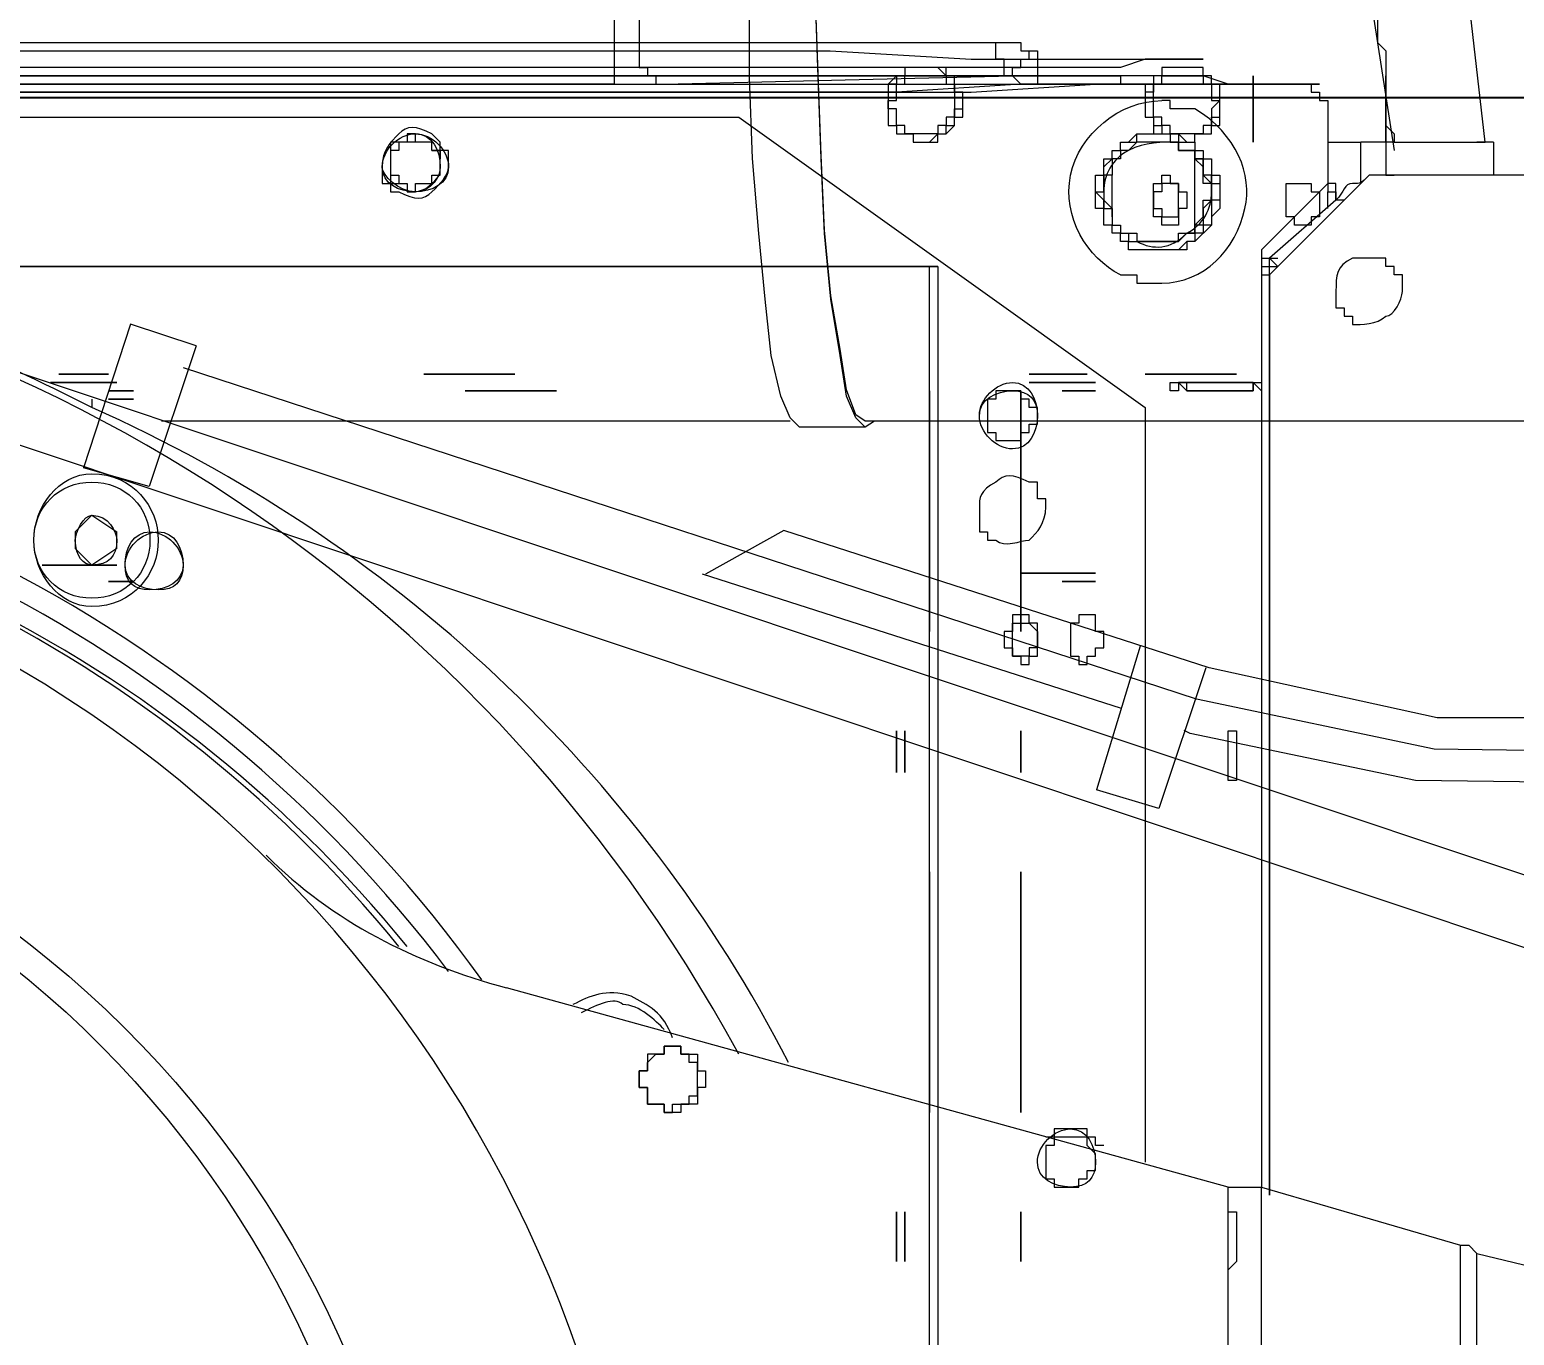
# Model space of a CAD drawing. Header units: millimetres. Extents: x 25083 to 52777, y 24772 to 45779.
# Drawn here: x 39231.9 to 39298.4, y 33645.8 to 33704.3 of the extents above; entities that cross this region are included whole.
import ezdxf

# ---------------------------------------------------------------- set-up
doc = ezdxf.new("R2010")
doc.units = ezdxf.units.MM
doc.layers.add('小车', color=7, linetype='Continuous')
doc.styles.get("Standard").update_dxf_attribs({"font": ''})
doc.styles.get('Standard').set_extended_font_data('SimSun')
doc.dimstyles.new('15', dxfattribs={"dimtxt": 15, "dimasz": 10, "dimexe": 2, "dimexo": 1, "dimgap": 1, "dimtad": 1, "dimdsep": 46, "dimtxsty": 'Standard', "dimcen": 2.5, "dimadec": 0, "dimazin": 0, "dimtfac": 1, "dimtmove": 2, "dimatfit": 3, "dimfxl": 1, "dimtolj": 1, "dimarcsym": 0})
doc.dimstyles.new('ISO-25', dxfattribs={"dimtxt": 2.5, "dimasz": 2.5, "dimexe": 1.25, "dimexo": 0.625, "dimtad": 1, "dimtxsty": 'Standard', "dimcen": 2.5, "dimadec": 0, "dimazin": 0, "dimtfac": 1, "dimtmove": 0, "dimatfit": 3, "dimfxl": 1, "dimarcsym": 0})

# ---------------------------------------------------------------- blocks, each defined once
blk = doc.blocks.new('*D925')
at = {"color": 0, "lineweight": -2}
for p, q in [((29677.862, 34881.662), (29677.862, 32448.293)), ((40733.017, 34757.645), (40733.017, 32448.293)), ((29680.362, 32449.543), (40730.517, 32449.543))]:
    blk.add_line(p, q, dxfattribs=at)
at = {"color": 0}
for points in [[(29680.362, 32449.96), (29680.362, 32449.127), (29677.862, 32449.543)], [(40730.517, 32449.127), (40730.517, 32449.96), (40733.017, 32449.543)]]:
    blk.add_solid(points, dxfattribs=at)
at = {"layer": 'DEFPOINTS', "color": 0}
for p in [(29677.862, 34882.287), (40733.017, 34758.27), (40733.017, 32449.543)]:
    blk.add_point(p, dxfattribs=at)
at = {"color": 0, "insert": (35205.439, 32451.628), "char_height": 2.5, "attachment_point": 5}
blk.add_mtext('11055,15', dxfattribs=at)
blk = doc.blocks.new('zw$D2F4')
at = {"color": 7, "lineweight": 5}
for points in [[(522.502, 371.359), (522.502, 360.59), (522.131, 355.391), (522.131, 216.874), (522.502, 211.303), (522.502, 210.932), (522.502, 201.277)], [(522.502, 201.277), (522.502, 205.362), (522.873, 206.476), (522.873, 361.704), (522.873, 362.075), (522.873, 366.903), (522.502, 367.274), (522.502, 371.359)], [(522.502, 205.362), (522.502, 214.645), (522.131, 220.216), (522.131, 350.192), (522.502, 356.876), (522.502, 359.847), (522.502, 367.274)], [(522.502, 367.274), (522.502, 363.189), (522.873, 361.704), (522.873, 215.76), (522.873, 213.16), (522.873, 210.189), (522.502, 210.189), (522.502, 205.362)], [(523.616, 206.476), (523.616, 209.075), (523.245, 210.189), (523.245, 356.133), (523.245, 358.733), (523.245, 361.704), (523.616, 363.56), (523.616, 366.531)], [(523.616, 366.531), (523.616, 352.048), (523.988, 350.192), (523.988, 223.187), (523.616, 216.874), (523.616, 213.903), (523.616, 206.476)], [(522.502, 365.046), (522.502, 202.391)], [(514.332, 232.471), (514.332, 343.878)], [(514.332, 343.507), (514.332, 218.359)], [(521.017, 343.136), (521.017, 227.272)], [(522.502, 232.842), (522.502, 337.937)], [(524.359, 337.937), (524.359, 232.842)], [(500.963, 258.466), (500.963, 255.124)], [(500.963, 255.124), (500.963, 258.466)], [(500.963, 258.094), (500.963, 255.124)], [(500.963, 255.124), (500.963, 258.094)], [(509.133, 258.094), (509.133, 255.124)], [(509.133, 255.124), (509.133, 258.094)], [(509.505, 257.723), (509.505, 255.495)], [(509.505, 255.495), (509.505, 257.723)], [(500.963, 256.238), (501.706, 256.98)], [(502.449, 256.98), (501.706, 256.98)], [(502.449, 256.98), (503.191, 256.238)], [(501.706, 255.124), (500.963, 256.238)], [(503.191, 256.238), (502.449, 255.124)], [(508.39, 256.238), (508.019, 256.238)], [(500.221, 254.381), (500.221, 255.495)], [(500.221, 255.495), (500.221, 254.381)], [(500.221, 254.381), (500.221, 255.495)], [(500.221, 255.495), (500.221, 254.381)], [(508.39, 254.381), (508.39, 255.495)], [(508.39, 255.495), (508.39, 254.381)], [(508.762, 254.381), (508.762, 255.124), (508.762, 255.495)], [(508.762, 255.495), (508.762, 254.752), (508.762, 254.381)], [(501.706, 255.124), (502.449, 255.124)], [(518.789, 243.24), (518.046, 243.24), (518.046, 242.869), (517.674, 242.869), (517.674, 242.497)], [(518.789, 242.869), (518.046, 242.869), (518.046, 242.497), (518.046, 242.126), (517.674, 242.126), (517.674, 241.755), (518.046, 241.755), (518.046, 241.012), (518.417, 241.012), (518.417, 240.641), (518.789, 240.641)], [(518.417, 242.869), (518.417, 242.497), (518.046, 242.497)], [(518.789, 242.869), (518.417, 242.869)], [(519.903, 242.126), (519.903, 242.497), (519.531, 242.497), (519.531, 242.869), (519.16, 242.869), (518.789, 242.869)], [(518.789, 240.641), (519.531, 240.641), (519.531, 241.012), (519.903, 241.012), (519.903, 241.383), (519.903, 241.755), (520.274, 241.755), (520.274, 242.126), (519.903, 242.126), (519.903, 242.869), (518.789, 242.869)], [(519.903, 241.383), (519.903, 242.126)], [(509.505, 241.383), (509.505, 238.784), (509.505, 238.412), (509.505, 237.298)], [(509.505, 237.298), (509.505, 239.898), (509.505, 241.383)], [(519.531, 240.641), (519.531, 241.012), (519.903, 241.012), (519.903, 241.383)], [(509.505, 241.012), (509.505, 237.67)], [(509.505, 237.67), (509.505, 241.012)], [(518.789, 240.269), (519.531, 240.269), (519.531, 240.641), (519.903, 240.641), (520.274, 241.012)], [(518.789, 240.641), (519.531, 240.641)], [(519.531, 241.012), (519.531, 240.641), (519.16, 240.641)], [(508.762, 235.442), (508.762, 238.041), (508.762, 239.527)], [(508.762, 239.527), (508.762, 236.927), (508.762, 236.556), (508.762, 235.442)], [(508.762, 235.813), (508.762, 239.155)], [(508.762, 239.155), (508.762, 235.813)], [(522.502, 232.842), (523.616, 232.842), (524.359, 232.842)], [(524.359, 232.842), (525.473, 232.842)], [(514.332, 218.73), (514.332, 232.471)], [(476.825, 229.5), (476.825, 229.871), (476.454, 229.871), (476.454, 230.614), (476.825, 230.614), (476.825, 230.985), (476.825, 231.357), (477.568, 231.357), (477.568, 231.728), (478.31, 231.728), (478.31, 231.357), (478.682, 231.357), (479.053, 230.985)], [(479.053, 230.985), (479.053, 231.357), (478.31, 231.357), (478.31, 231.728), (477.939, 231.728), (477.568, 231.728), (477.568, 231.357), (476.825, 231.357), (476.825, 230.614), (476.454, 230.614), (476.454, 230.243), (476.825, 230.243), (476.825, 229.5)], [(524.359, 231.728), (523.245, 231.728), (523.245, 231.357), (522.873, 231.357), (522.873, 230.985), (522.502, 230.985), (522.502, 230.614)], [(525.473, 231.728), (524.359, 231.728)], [(524.359, 231.728), (524.359, 215.76)], [(479.053, 230.985), (479.053, 230.614), (479.424, 230.614), (479.424, 229.871), (479.053, 229.871), (479.053, 229.5), (479.053, 229.128), (478.31, 229.128), (478.31, 228.757), (477.568, 228.757), (477.568, 229.128), (476.825, 229.128), (476.825, 229.5)], [(476.825, 229.5), (477.196, 229.5), (477.196, 229.128), (477.939, 229.128), (478.682, 229.128), (478.682, 229.5), (479.053, 229.5), (479.053, 229.871), (479.424, 229.871), (479.424, 230.614), (479.053, 230.614), (479.053, 230.985)], [(522.502, 230.614), (522.873, 215.017)], [(521.017, 227.272), (508.019, 209.075)], [(469.769, 220.216), (470.883, 220.216), (471.997, 220.216)], [(471.997, 220.216), (470.883, 220.216), (469.769, 220.216)], [(470.14, 220.216), (471.626, 220.216)], [(471.626, 220.216), (470.14, 220.216)], [(491.679, 220.216), (492.422, 220.216), (492.793, 220.216), (493.536, 220.216)], [(493.536, 220.216), (492.793, 220.216), (492.422, 220.216), (491.679, 220.216)], [(491.679, 220.216), (493.536, 220.216)], [(493.536, 220.216), (491.679, 220.216)], [(521.759, 220.587), (520.645, 220.587), (520.645, 220.216), (520.274, 220.216), (520.274, 219.845), (520.274, 219.473), (519.903, 219.473), (519.903, 218.73), (520.274, 218.359), (520.274, 217.988), (520.645, 217.988), (520.645, 217.616), (521.388, 217.616), (521.388, 217.245), (521.759, 217.245)], [(521.759, 220.587), (520.645, 220.587), (520.645, 220.216), (520.274, 220.216), (520.274, 219.845), (520.274, 219.473), (519.903, 219.473), (519.903, 218.359), (520.274, 218.359), (520.274, 217.988), (520.645, 217.616), (521.017, 217.616), (521.017, 217.245), (521.759, 217.245)], [(521.759, 217.616), (521.017, 217.616), (521.017, 217.988), (520.645, 217.988), (520.645, 218.359), (520.274, 218.359), (520.274, 219.845), (520.645, 219.845), (520.645, 220.216), (521.388, 220.216), (521.388, 220.587), (521.759, 220.587)], [(521.759, 217.245), (522.131, 217.245), (522.131, 217.616), (522.873, 217.616), (522.873, 217.988), (523.245, 218.359), (523.245, 219.845), (522.873, 219.845), (522.873, 220.216), (522.502, 220.587), (521.759, 220.587)], [(521.759, 217.245), (522.131, 217.245), (522.131, 217.616), (522.873, 217.616), (522.873, 217.988), (523.245, 217.988), (523.245, 219.845), (522.873, 219.845), (522.873, 220.216), (522.502, 220.216), (522.502, 220.587), (521.759, 220.587)], [(521.759, 220.587), (521.759, 220.216), (522.502, 220.216), (522.502, 219.845), (522.873, 219.845), (522.873, 219.473), (522.873, 217.988), (522.502, 217.988), (522.502, 217.616), (521.759, 217.616)], [(469.769, 219.845), (470.883, 219.845), (471.997, 219.845)], [(471.997, 219.845), (470.883, 219.845), (469.769, 219.845)], [(470.14, 219.845), (471.626, 219.845)], [(471.626, 219.845), (470.14, 219.845)], [(491.679, 219.845), (492.422, 219.845), (493.536, 219.845)], [(493.536, 219.845), (492.422, 219.845), (491.679, 219.845)], [(491.679, 219.845), (493.165, 219.845)], [(493.165, 219.845), (491.679, 219.845)], [(435.233, 218.73), (514.332, 218.73)], [(476.454, 218.73), (487.223, 218.73)], [(487.223, 218.73), (476.454, 218.73)], [(497.992, 218.73), (508.762, 218.73)], [(508.762, 218.73), (497.992, 218.73)], [(514.332, 218.359), (514.332, 218.73)], [(514.332, 218.359), (434.861, 218.359)], [(503.563, 216.502), (502.449, 216.502), (502.449, 216.131), (502.077, 216.131), (502.077, 215.76)], [(507.648, 216.131), (506.905, 216.131), (506.905, 215.76), (506.534, 215.76), (506.534, 214.645), (506.905, 214.645), (506.905, 214.274), (507.276, 214.274), (507.276, 213.903), (507.648, 213.903)], [(507.648, 213.903), (508.019, 213.903), (508.019, 214.274), (508.39, 214.274), (508.39, 214.645), (508.762, 214.645), (508.762, 215.76), (508.39, 215.76), (508.39, 216.131), (507.648, 216.131)], [(497.621, 215.388), (497.25, 215.388), (497.25, 215.017), (496.878, 215.017), (496.878, 214.645), (496.507, 214.645), (496.507, 214.274), (496.878, 214.274), (496.878, 213.903), (497.621, 213.903)], [(497.621, 213.903), (498.364, 213.903), (498.364, 214.274), (498.735, 214.274), (498.735, 215.017), (497.992, 215.017), (497.992, 215.388), (497.621, 215.388)], [(522.873, 215.017), (522.873, 215.388), (523.245, 215.388)], [(523.245, 215.388), (523.616, 215.388), (523.616, 215.76), (524.359, 215.76)], [(524.359, 215.76), (524.359, 214.645), (523.988, 214.645), (523.988, 213.903)], [(497.621, 213.903), (497.25, 213.903), (497.25, 214.274), (496.878, 214.274), (496.878, 214.645), (496.878, 215.017), (497.621, 215.017)], [(497.621, 215.017), (498.364, 215.017), (498.364, 214.645), (498.364, 214.274), (497.992, 213.903), (497.621, 213.903)], [(522.502, 214.645), (522.873, 215.017)], [(522.873, 215.017), (523.245, 215.017), (523.245, 214.645)], [(469.769, 214.645), (471.997, 214.645)], [(471.997, 214.645), (469.769, 214.645)], [(469.769, 214.645), (471.997, 214.645)], [(471.997, 214.645), (469.769, 214.645)], [(487.223, 214.645), (482.767, 214.645), (481.653, 214.645), (476.454, 214.645)], [(476.454, 214.645), (480.539, 214.645), (481.653, 214.645), (487.223, 214.645)], [(476.825, 214.645), (486.48, 214.645)], [(486.48, 214.645), (476.825, 214.645)], [(491.679, 214.645), (493.536, 214.645)], [(493.536, 214.645), (491.679, 214.645)], [(491.679, 214.645), (493.536, 214.645)], [(493.536, 214.645), (491.679, 214.645)], [(508.762, 214.645), (504.306, 214.645), (503.563, 214.645), (497.992, 214.645)], [(497.992, 214.645), (502.449, 214.645), (503.191, 214.645), (508.762, 214.645)], [(498.364, 214.645), (508.39, 214.645)], [(508.39, 214.645), (498.364, 214.645)], [(500.592, 214.645), (500.592, 211.303)], [(500.592, 211.303), (500.592, 214.645)], [(500.592, 214.274), (500.592, 211.303)], [(500.592, 211.303), (500.592, 214.274)], [(503.563, 213.531), (503.934, 213.531), (503.934, 213.903), (504.677, 213.903), (504.677, 214.274)], [(509.133, 214.274), (509.133, 211.303)], [(509.133, 211.303), (509.133, 214.274)], [(509.505, 214.274), (509.505, 211.675)], [(509.505, 211.675), (509.505, 214.274)], [(523.245, 214.645), (523.616, 214.645), (523.616, 214.274), (523.988, 214.274), (523.988, 213.903)], [(474.225, 213.531), (473.483, 213.531), (473.483, 213.16), (473.111, 213.16), (473.111, 212.046), (473.483, 212.046), (473.483, 211.675), (473.854, 211.675), (473.854, 211.303), (474.225, 211.303)], [(474.225, 211.303), (474.597, 211.303), (474.968, 211.675), (475.34, 211.675), (475.34, 212.046), (475.34, 213.16), (474.968, 213.16), (474.968, 213.531), (474.225, 213.531)], [(475.711, 211.675), (475.711, 213.16), (475.34, 213.16), (475.34, 213.531)], [(523.988, 213.903), (522.502, 213.903)], [(475.34, 212.046), (475.34, 212.789)], [(500.221, 212.789), (500.221, 211.303)], [(500.221, 211.303), (500.221, 212.789)], [(500.221, 212.789), (500.221, 211.303)], [(500.221, 211.303), (500.221, 212.789)], [(508.762, 212.789), (508.762, 211.303)], [(508.762, 211.303), (508.762, 212.789)], [(509.133, 212.789), (509.133, 211.675)], [(509.133, 211.675), (509.133, 212.789)], [(497.621, 212.417), (496.878, 212.417), (496.878, 212.046), (496.507, 212.046), (496.507, 211.675), (496.878, 211.675), (496.878, 211.303), (497.25, 211.303), (497.25, 210.932), (497.621, 210.932)], [(497.621, 210.932), (497.992, 210.932), (497.992, 211.303), (498.735, 211.303), (498.735, 211.675), (498.735, 212.046), (498.364, 212.046), (498.364, 212.417), (497.621, 212.417)], [(474.968, 211.675), (475.34, 211.675), (475.34, 212.046)], [(474.968, 210.932), (474.968, 211.303), (475.34, 211.303), (475.34, 211.675), (475.711, 211.675)], [(517.674, 205.733), (516.932, 205.733), (516.56, 206.104), (516.189, 206.104), (515.446, 206.847), (515.446, 207.218), (515.075, 207.218), (515.075, 209.818), (515.446, 209.818), (515.446, 210.189), (515.818, 210.189), (515.818, 210.561), (516.189, 210.561), (516.189, 210.932), (517.303, 210.932), (517.674, 211.303)], [(517.674, 205.733), (517.303, 205.733), (517.303, 206.104), (516.189, 206.104), (516.189, 206.476), (515.818, 206.476), (515.818, 206.847), (515.446, 206.847), (515.446, 207.218), (515.075, 207.59), (515.075, 209.818), (515.446, 209.818), (515.446, 210.189), (515.818, 210.189), (515.818, 210.561), (516.189, 210.561), (516.189, 210.932), (516.932, 210.932), (516.932, 211.303), (517.674, 211.303)], [(517.674, 210.932), (517.303, 210.932), (516.932, 210.561), (516.189, 210.561), (516.189, 210.189), (515.818, 210.189), (515.818, 209.818), (515.446, 209.818), (515.446, 209.446)], [(517.674, 210.932), (516.932, 210.932), (516.932, 210.561), (516.189, 210.561), (516.189, 210.189), (515.818, 210.189), (515.818, 209.818), (515.446, 209.818), (515.446, 207.59), (515.818, 207.59), (515.818, 206.847), (516.189, 206.847), (516.56, 206.476), (517.303, 206.476), (517.303, 206.104), (517.674, 206.104)], [(517.674, 211.303), (517.674, 210.932), (518.789, 210.932), (519.16, 210.561), (519.531, 210.561), (519.531, 210.189), (519.903, 210.189), (519.903, 209.818), (519.903, 209.446), (520.274, 209.446), (520.274, 207.59), (519.903, 207.59), (519.903, 206.847), (519.531, 206.847), (519.531, 206.476), (519.16, 206.476), (519.16, 206.104), (518.417, 206.104), (518.417, 205.733), (517.674, 205.733)], [(517.674, 211.303), (518.417, 211.303), (518.417, 210.932), (519.16, 210.932), (519.16, 210.561), (519.531, 210.561), (519.531, 210.189), (519.903, 210.189), (519.903, 209.818), (520.274, 209.446), (520.274, 207.59), (519.903, 207.218), (519.903, 206.847), (519.531, 206.847), (519.531, 206.476), (519.16, 206.476), (519.16, 206.104), (518.046, 206.104), (518.046, 205.733), (517.674, 205.733)], [(517.674, 206.104), (518.046, 206.104), (518.046, 206.476), (518.789, 206.476), (519.16, 206.847), (519.531, 206.847), (519.531, 207.218), (519.531, 207.59), (519.903, 207.59), (519.903, 209.446), (519.531, 209.818), (519.531, 210.189), (519.16, 210.189), (519.16, 210.561), (518.417, 210.561), (518.417, 210.932), (517.674, 210.932)], [(513.961, 210.189), (513.961, 209.446), (513.589, 209.446), (513.589, 208.332)], [(516.56, 210.561), (518.417, 210.561)], [(517.674, 206.104), (517.303, 206.104), (516.932, 206.476), (516.189, 206.476), (516.189, 206.847), (515.818, 206.847), (515.818, 207.218), (515.446, 207.59), (515.446, 209.446)], [(515.818, 209.818), (515.818, 209.446)], [(508.019, 209.075), (474.225, 209.075)], [(509.505, 209.075), (509.505, 206.476), (509.505, 206.104), (509.505, 204.99)], [(509.505, 204.99), (509.505, 207.59), (509.505, 209.075)], [(521.759, 209.075), (521.017, 209.075), (521.017, 208.704), (520.274, 208.704), (520.274, 208.332), (520.274, 207.961), (519.903, 207.961), (519.903, 206.847), (520.274, 206.847), (520.274, 206.104), (521.017, 206.104), (521.017, 205.733), (521.759, 205.733)], [(521.759, 209.075), (521.017, 209.075), (521.017, 208.704), (520.645, 208.704), (520.645, 208.332), (520.274, 208.332), (520.274, 207.961), (519.903, 207.961), (519.903, 206.847), (520.274, 206.847), (520.274, 206.104), (520.645, 206.104), (520.645, 205.733), (521.759, 205.733)], [(521.759, 205.733), (522.502, 205.733), (522.502, 206.104), (522.873, 206.104), (522.873, 206.476), (523.245, 206.476), (523.245, 208.332), (522.873, 208.332), (522.873, 208.704), (522.502, 208.704), (522.502, 209.075), (521.759, 209.075)], [(521.759, 205.733), (522.502, 205.733), (522.502, 206.104), (522.873, 206.104), (522.873, 206.476), (523.245, 206.476), (523.245, 208.332), (522.873, 208.332), (522.873, 208.704), (522.131, 208.704), (522.131, 209.075), (521.759, 209.075)], [(509.505, 208.704), (509.505, 205.362)], [(509.505, 205.362), (509.505, 208.704)], [(517.303, 207.218), (516.932, 207.218), (516.932, 207.59), (516.189, 207.59), (516.189, 207.961), (516.189, 208.332), (516.56, 208.332), (516.56, 208.704), (517.303, 208.704)], [(517.303, 208.704), (516.932, 208.704), (516.932, 208.332), (516.56, 208.332), (516.56, 207.961), (516.56, 207.59), (517.303, 207.59)], [(517.303, 208.704), (518.046, 208.704), (518.046, 208.332), (518.417, 208.332), (518.417, 207.961), (518.046, 207.961), (518.046, 207.59), (517.674, 207.59), (517.674, 207.218), (517.303, 207.218)], [(517.303, 207.59), (518.046, 207.59), (518.046, 207.961), (518.046, 208.332), (517.674, 208.332), (517.674, 208.704), (517.303, 208.704)], [(521.759, 205.733), (521.388, 206.104), (520.645, 206.104), (520.645, 206.476), (520.274, 206.476), (520.274, 206.847), (520.274, 207.961), (520.645, 207.961), (520.645, 208.332), (521.017, 208.332), (521.017, 208.704), (521.759, 208.704)], [(521.388, 206.847), (521.388, 207.961), (521.759, 207.961), (521.759, 208.332)], [(521.759, 208.704), (522.502, 208.704), (522.502, 208.332), (522.873, 208.332), (522.873, 207.961), (522.873, 206.476), (522.502, 206.476), (522.502, 206.104), (521.759, 206.104), (521.759, 205.733)], [(509.133, 203.876), (508.762, 203.876), (509.133, 204.247), (508.762, 204.247), (508.762, 206.476), (508.762, 207.218), (509.133, 207.218), (509.133, 207.59), (508.762, 207.59), (508.762, 207.961), (509.133, 207.961)], [(509.133, 207.59), (508.762, 207.218), (508.762, 204.247), (509.133, 204.247)], [(509.133, 207.961), (509.133, 207.59), (509.133, 205.362), (509.133, 204.99), (509.133, 204.247), (509.133, 203.876)], [(509.133, 204.247), (509.133, 207.59)], [(519.903, 207.59), (519.531, 207.59), (519.531, 206.847), (519.16, 206.847), (519.16, 206.476), (518.417, 206.476), (518.046, 206.104), (517.674, 206.104)], [(517.674, 206.104), (518.417, 206.104), (518.417, 206.476), (519.16, 206.476), (519.16, 206.847), (519.531, 206.847), (519.531, 207.59), (519.903, 207.59)], [(519.903, 193.849), (529.558, 194.963), (540.699, 198.306), (549.24, 201.277), (554.439, 203.876), (558.524, 206.104), (561.495, 207.961)], [(515.818, 206.847), (519.16, 206.847)], [(470.883, 204.99), (469.769, 204.99), (469.398, 205.362), (470.883, 205.362)], [(470.883, 205.362), (471.997, 205.362), (471.997, 204.99), (470.883, 204.99)], [(492.422, 204.99), (491.308, 204.99), (491.308, 205.362), (492.422, 205.362)], [(492.422, 205.362), (493.536, 205.362), (493.536, 204.99), (492.422, 204.99)], [(519.903, 204.247), (521.017, 204.247), (522.873, 204.247)], [(522.873, 204.247), (521.759, 204.247), (519.903, 204.247)], [(519.903, 204.247), (522.873, 204.247)], [(522.873, 204.247), (519.903, 204.247)], [(472.74, 203.505), (513.961, 203.505)], [(513.961, 203.505), (472.74, 203.505)], [(515.075, 203.876), (473.111, 203.876)], [(513.961, 203.876), (513.961, 203.505), (514.332, 203.505), (514.332, 203.133)], [(513.961, 203.505), (518.417, 199.048)], [(514.332, 203.133), (513.961, 203.505)], [(514.704, 203.505), (514.332, 203.133)], [(514.704, 203.876), (514.704, 203.505)], [(517.303, 200.534), (514.704, 203.505)], [(514.704, 203.505), (514.704, 203.133)], [(518.046, 200.905), (515.075, 203.876)], [(517.303, 201.277), (516.56, 201.277), (516.56, 201.648), (516.189, 201.648), (516.189, 202.019), (516.189, 202.391), (516.56, 202.391), (516.56, 202.762), (517.303, 202.762)], [(517.303, 202.762), (518.046, 202.762), (518.046, 202.391), (518.046, 201.648), (517.674, 201.648), (517.674, 201.277), (517.303, 201.277)], [(522.502, 202.391), (522.502, 201.648)], [(522.502, 201.648), (522.131, 201.648), (522.131, 201.277), (521.759, 201.277), (521.759, 200.905), (521.388, 200.905), (521.017, 200.905)], [(516.932, 200.905), (517.674, 200.905)], [(517.674, 200.905), (517.674, 200.534), (517.303, 200.534)], [(517.303, 200.905), (517.674, 200.905)], [(518.046, 200.905), (517.674, 200.905)], [(517.674, 200.534), (518.046, 200.534), (518.046, 200.905)], [(521.017, 200.905), (518.046, 200.905)], [(519.903, 200.905), (519.903, 199.42)], [(513.218, 200.534), (512.475, 200.534), (512.475, 200.162), (512.104, 200.162), (512.104, 199.791), (511.733, 199.791)], [(517.303, 200.162), (517.303, 200.534)], [(517.303, 200.534), (517.674, 200.534)], [(518.046, 199.42), (519.903, 199.42)], [(529.187, 199.42), (519.531, 197.934)], [(519.903, 198.306), (519.903, 199.42)], [(518.417, 142.973), (518.417, 199.048)], [(513.218, 197.563), (513.961, 197.563), (513.961, 197.934), (514.332, 197.934), (514.332, 198.306), (514.704, 198.306)], [(519.903, 198.306), (518.417, 198.306)], [(518.417, 198.306), (518.417, 197.934)], [(518.417, 153.371), (518.417, 198.306)], [(525.844, 198.677), (524.359, 198.677), (523.988, 198.306), (520.645, 198.306), (520.274, 197.934), (519.903, 197.934)], [(519.903, 197.934), (519.903, 198.306)], [(519.903, 198.306), (522.873, 198.306)], [(522.873, 198.306), (519.903, 198.306)], [(519.903, 193.849), (519.903, 194.221)], [(519.903, 193.478), (518.417, 193.478)], [(519.903, 193.478), (519.903, 193.849)]]:
    blk.add_lwpolyline(points, dxfattribs=at)
at = {"color": 7, "lineweight": 0}
for points in [[(473.111, 205.362), (482.024, 237.67)], [(463.456, 205.362), (473.111, 205.362)], [(473.111, 205.362), (473.111, 203.876)], [(462.713, 203.876), (473.111, 203.876)], [(473.111, 203.876), (470.512, 194.963)], [(455.286, 194.963), (470.512, 194.963)], [(470.512, 194.963), (470.512, 194.592), (470.14, 194.221)], [(452.315, 194.221), (470.14, 194.221)], [(470.14, 194.221), (467.541, 183.451)]]:
    blk.add_lwpolyline(points, dxfattribs=at)
at = {"color": 7, "lineweight": 5}
for points in [[(447.116, 334.594), (421.492, 334.594), (400.696, 313.798), (400.696, 287.803), (400.696, 262.179), (421.492, 241.012), (447.116, 241.012), (473.111, 241.012), (493.907, 262.179), (493.907, 287.803), (493.907, 313.798), (473.111, 334.594), (447.116, 334.594)], [(447.116, 333.48), (422.235, 333.48), (401.81, 313.056), (401.81, 287.803), (401.81, 262.922), (422.235, 242.497), (447.116, 242.497), (472.369, 242.497), (492.793, 262.922), (492.793, 287.803), (492.793, 313.056), (472.369, 333.48), (447.116, 333.48)], [(502.077, 258.837), (500.592, 258.837), (499.106, 257.723), (499.106, 256.238), (499.106, 254.381), (500.592, 253.267), (502.077, 253.267), (503.563, 253.267), (505.048, 254.381), (505.048, 256.238), (505.048, 257.723), (503.563, 258.837), (502.077, 258.837)], [(502.077, 258.837), (500.592, 258.837), (499.478, 257.723), (499.478, 256.238), (499.478, 254.752), (500.592, 253.638), (502.077, 253.638), (503.563, 253.638), (504.677, 254.752), (504.677, 256.238), (504.677, 257.723), (503.563, 258.837), (502.077, 258.837)], [(502.077, 256.98), (501.335, 256.98), (500.963, 256.609), (500.963, 256.238), (500.963, 255.495), (501.335, 255.124), (502.077, 255.124), (502.449, 255.124), (503.191, 255.495), (503.191, 256.238), (503.191, 256.609), (502.449, 256.98), (502.077, 256.98)], [(500.963, 254.752), (500.221, 254.752), (499.849, 254.381), (499.849, 253.638), (499.849, 252.895), (500.221, 252.153), (500.963, 252.153), (501.706, 252.153), (502.449, 252.895), (502.449, 253.638), (502.449, 254.381), (501.706, 254.752), (500.963, 254.752)], [(500.963, 254.752), (500.221, 254.752), (499.849, 254.01), (499.849, 253.267), (499.849, 252.524), (500.221, 252.153), (500.963, 252.153), (501.706, 252.153), (502.449, 252.524), (502.449, 253.267), (502.449, 254.01), (501.706, 254.752), (500.963, 254.752)], [(518.789, 243.24), (518.417, 243.24), (517.674, 242.497), (517.674, 241.755), (517.674, 241.012), (518.417, 240.641), (518.789, 240.641), (519.531, 240.641), (520.274, 241.012), (520.274, 241.755), (520.274, 242.497), (519.531, 243.24), (518.789, 243.24)], [(518.789, 243.24), (518.046, 243.24), (517.674, 242.497), (517.674, 241.755), (517.674, 241.012), (518.046, 240.269), (518.789, 240.269), (519.531, 240.269), (520.274, 241.012), (520.274, 241.755), (520.274, 242.497), (519.531, 243.24), (518.789, 243.24)], [(507.648, 216.502), (506.905, 216.502), (506.162, 215.76), (506.162, 215.017), (506.162, 214.274), (506.905, 213.903), (507.648, 213.903), (508.39, 213.903), (509.133, 214.274), (509.133, 215.017), (509.133, 215.76), (508.39, 216.502), (507.648, 216.502)], [(507.648, 216.502), (506.905, 216.502), (506.162, 215.76), (506.162, 215.017), (506.162, 214.274), (506.905, 213.903), (507.648, 213.903), (508.39, 213.903), (508.762, 214.274), (508.762, 215.017), (508.762, 215.76), (508.39, 216.502), (507.648, 216.502)], [(474.225, 213.903), (473.483, 213.903), (473.111, 213.16), (473.111, 212.417), (473.111, 211.675), (473.483, 211.303), (474.225, 211.303), (474.968, 211.303), (475.711, 211.675), (475.711, 212.417), (475.711, 213.16), (474.968, 213.903), (474.225, 213.903)], [(474.225, 213.903), (473.483, 213.903), (473.111, 213.16), (473.111, 212.417), (473.111, 211.675), (473.483, 211.303), (474.225, 211.303), (474.968, 211.303), (475.711, 211.675), (475.711, 212.417), (475.711, 213.16), (474.968, 213.903), (474.225, 213.903)]]:
    blk.add_open_spline(points, degree=3, knots=[0, 0, 0, 0, 1, 1, 1, 2, 2, 2, 3, 3, 3, 4, 4, 4, 4], dxfattribs=at)
for points in [[(483.881, 242.497), (497.621, 253.638), (505.791, 270.721), (505.42, 288.917)], [(482.767, 240.269), (497.992, 251.781), (506.534, 269.235), (506.534, 288.175)], [(482.395, 238.784), (497.992, 249.925), (507.648, 268.493), (507.648, 287.803)], [(483.881, 242.126), (497.621, 253.267), (505.42, 269.978), (505.42, 287.803)], [(479.053, 227.272), (500.963, 239.155), (514.704, 261.437), (515.446, 285.946)], [(447.116, 231.357), (474.597, 231.357), (498.364, 251.039), (503.191, 278.148)], [(508.019, 256.238), (509.133, 258.466), (510.247, 260.694), (510.99, 262.922)], [(478.682, 225.044), (491.679, 231.728), (502.077, 242.869), (508.019, 256.238)], [(520.274, 242.497), (519.903, 242.869), (519.531, 243.24), (518.789, 243.24)], [(517.674, 242.497), (517.303, 241.755), (517.303, 241.383), (517.674, 241.012)], [(518.046, 242.126), (518.046, 242.126), (517.674, 242.126), (517.674, 242.126)], [(517.674, 242.126), (517.674, 241.755), (517.674, 241.383), (518.046, 241.012)], [(518.046, 242.497), (518.046, 242.497), (518.046, 242.497), (518.046, 242.126)], [(520.274, 241.012), (520.645, 241.755), (520.645, 242.126), (520.274, 242.497)], [(517.674, 241.012), (518.046, 240.641), (518.417, 240.269), (518.789, 240.269)], [(518.046, 241.012), (518.417, 240.641), (518.417, 240.641), (518.789, 240.641)], [(481.653, 232.099), (482.024, 233.213), (481.653, 233.956), (481.281, 234.699)], [(481.281, 232.471), (481.653, 232.842), (481.281, 233.585), (480.91, 234.328)], [(522.502, 232.842), (522.502, 232.099), (522.502, 231.357), (522.502, 230.614)], [(524.359, 232.842), (524.359, 232.471), (524.359, 232.099), (524.359, 231.728)], [(479.796, 230.243), (480.91, 230.614), (481.281, 231.357), (481.653, 232.099)], [(480.167, 230.614), (480.539, 230.985), (481.281, 231.728), (481.281, 232.471)], [(504.677, 215.76), (504.306, 216.502), (503.934, 216.502), (503.563, 216.502)], [(502.077, 215.76), (501.706, 215.388), (502.077, 214.645), (502.077, 214.274)], [(504.677, 214.274), (505.048, 215.017), (505.048, 215.388), (504.677, 215.76)], [(502.077, 214.274), (502.449, 213.903), (502.82, 213.531), (503.563, 213.531)], [(475.34, 212.789), (475.34, 212.789), (475.34, 212.789), (475.34, 212.789)], [(513.961, 210.189), (514.704, 211.675), (516.56, 212.789), (518.417, 212.417)], [(518.417, 212.417), (520.274, 212.046), (521.759, 210.189), (521.759, 208.332)], [(519.531, 209.818), (519.16, 210.561), (518.417, 210.932), (517.674, 210.932)], [(515.446, 209.446), (515.075, 208.704), (515.075, 207.961), (515.818, 207.218)], [(515.818, 209.446), (515.818, 209.446), (515.818, 209.446), (515.446, 209.446)], [(519.903, 207.59), (519.903, 208.332), (519.903, 209.075), (519.531, 209.818)], [(513.589, 208.332), (513.589, 206.476), (515.075, 204.99), (516.932, 204.619)], [(515.818, 207.218), (516.189, 206.476), (516.932, 206.104), (517.674, 206.104)], [(516.932, 204.619), (518.417, 204.247), (520.274, 204.99), (521.388, 206.847)], [(514.332, 203.876), (514.332, 203.505), (514.332, 203.505), (514.332, 203.505)], [(514.332, 203.505), (514.704, 203.505), (514.704, 203.505), (514.704, 203.505)], [(517.674, 200.905), (517.674, 200.905), (517.674, 200.905), (517.674, 200.905)], [(514.704, 199.791), (514.332, 200.534), (513.961, 200.534), (513.218, 200.534)], [(518.046, 199.791), (518.046, 200.162), (517.674, 200.162), (517.303, 200.534)], [(517.303, 200.534), (517.303, 200.534), (517.303, 200.534), (517.303, 200.534)], [(511.733, 199.791), (511.733, 199.42), (511.733, 198.677), (512.104, 198.306)], [(514.704, 198.306), (514.704, 199.048), (514.704, 199.42), (514.704, 199.791)], [(518.417, 199.048), (518.046, 199.42), (518.046, 199.42), (518.046, 199.791)], [(518.417, 198.306), (518.417, 198.306), (518.417, 198.677), (518.417, 199.048)], [(518.417, 199.048), (518.417, 199.048), (518.417, 199.048), (518.417, 199.048)], [(512.104, 198.306), (512.104, 197.934), (512.847, 197.563), (513.218, 197.563)], [(519.903, 197.934), (519.903, 197.934), (519.903, 197.934), (519.903, 197.563)], [(519.903, 197.563), (519.903, 196.449), (519.903, 195.335), (519.903, 194.221)], [(519.903, 194.221), (519.903, 193.849), (519.903, 193.849), (519.903, 193.849)], [(519.903, 193.849), (519.903, 193.849), (519.903, 193.849), (519.903, 193.849)]]:
    blk.add_open_spline(points, degree=3, dxfattribs=at)
at = {"color": 7, "lineweight": 0}
blk.add_open_spline([(487.966, 248.439), (484.995, 245.468), (483.138, 241.755), (482.024, 237.67)], degree=3, dxfattribs=at)
blk = doc.blocks.new('*D469')
at = {"layer": 'DEFPOINTS', "color": 0}
for p in [(36061.191, 116692.222), (36180.039, 116685.352), (36180.039, 116527.033)]:
    blk.add_point(p, dxfattribs=at)
at = {"layer": '小车', "color": 0, "linetype": 'Continuous', "lineweight": -2}
for p, q in [((36061.191, 116691.222), (36061.191, 116525.033)), ((36180.039, 116684.352), (36180.039, 116525.033)), ((36071.191, 116527.033), (36084.175, 116527.033)), ((36170.039, 116527.033), (36146.425, 116527.033))]:
    blk.add_line(p, q, dxfattribs=at)
at = {"layer": '小车', "color": 0}
for points in [[(36071.191, 116528.7), (36071.191, 116525.366), (36061.191, 116527.033)], [(36170.039, 116528.7), (36170.039, 116525.366), (36180.039, 116527.033)]]:
    blk.add_solid(points, dxfattribs=at)
at = {"layer": '小车', "color": 0, "insert": (36115.3, 116527.033), "char_height": 15, "attachment_point": 5}
blk.add_mtext('\\A1;118.85', dxfattribs=at)
blk = doc.blocks.new('*D470')
at = {"layer": 'DEFPOINTS', "color": 0}
for p in [(36180.039, 116639.326), (36197.537, 116639.326), (36197.537, 116438.26)]:
    blk.add_point(p, dxfattribs=at)
at = {"layer": '小车', "color": 0, "linetype": 'Continuous', "lineweight": -2}
for p, q in [((36180.039, 116638.326), (36180.039, 116436.26)), ((36197.537, 116638.326), (36197.537, 116436.26)), ((36170.039, 116438.26), (36160.039, 116438.26)), ((36180.039, 116438.26), (36197.537, 116438.26)), ((36207.537, 116438.26), (36217.537, 116438.26))]:
    blk.add_line(p, q, dxfattribs=at)
at = {"layer": '小车', "color": 0}
for points in [[(36170.039, 116439.926), (36170.039, 116436.593), (36180.039, 116438.26)], [(36207.537, 116439.926), (36207.537, 116436.593), (36197.537, 116438.26)]]:
    blk.add_solid(points, dxfattribs=at)
at = {"layer": '小车', "color": 0, "insert": (36193.655, 116438.26), "char_height": 15, "attachment_point": 5}
blk.add_mtext('\\A1;17.5', dxfattribs=at)
blk = doc.blocks.new('zw$AA32')
at = {"color": 6}
blk.add_lwpolyline([(10738.678, 222.5), (791.322, 222.5)], dxfattribs=at)
blk = doc.blocks.new('A$C1A4175F5')
at = {"layer": '小车', "color": 7, "lineweight": 0}
for points in [[(247.215, 442.635), (867.071, 649.533)], [(246.235, 445.574), (853.493, 648.133)], [(325.187, 482.39), (325.607, 482.67), (326.027, 483.79), (326.307, 485.61), (326.727, 487.99), (327.007, 490.93), (327.147, 494.289), (327.287, 497.929), (327.427, 501.709)], [(325.187, 482.111), (325.607, 482.53), (326.027, 483.51), (326.307, 485.33), (326.727, 487.85), (327.007, 490.79), (327.147, 494.149), (327.287, 497.789), (327.427, 501.709)], [(328.127, 482.111), (328.546, 482.53), (328.966, 483.51), (329.386, 485.33), (329.666, 487.85), (329.946, 490.79), (330.226, 494.149), (330.366, 497.789), (330.366, 501.709)], [(355.144, 485.75), (358.083, 486.73)], [(358.083, 486.73), (360.183, 480.291)], [(355.144, 485.75), (357.244, 479.451)], [(229.857, 482.39), (325.187, 482.39)], [(324.767, 482.39), (325.187, 482.111)], [(325.187, 482.111), (328.127, 482.111)], [(328.546, 482.39), (356.684, 482.39)], [(357.244, 479.451), (360.183, 480.291)], [(309.788, 471.332), (328.826, 477.491)], [(313.708, 469.512), (332.466, 475.531)], [(312.868, 472.312), (314.828, 465.872)], [(289.071, 469.092), (299.569, 469.092), (309.788, 471.332)], [(309.928, 471.332), (312.028, 465.032)], [(290.05, 466.152), (300.549, 466.292), (310.628, 468.392)], [(310.628, 468.392), (310.908, 468.532)], [(312.028, 465.032), (314.828, 465.872)]]:
    blk.add_lwpolyline(points, dxfattribs=at)
at = {"layer": '小车', "color": 1, "lineweight": 0}
for points in [[(310.348, 469.932), (355.704, 484.77)], [(288.931, 467.552), (299.709, 467.692), (310.348, 469.932)]]:
    blk.add_lwpolyline(points, dxfattribs=at)
at = {"layer": '小车', "color": 3, "lineweight": 0}
blk.add_lwpolyline([(328.826, 477.491), (332.326, 475.531)], dxfattribs=at)
at = {"layer": '小车'}
for base, p1, p2, picture, middle in [((212.358, 337.78), (93.511, 502.968), (212.358, 496.098), '*D469', (147.619, 337.78)), ((229.857, 249.006), (212.358, 450.073), (229.857, 450.073), '*D470', (225.974, 249.006))]:
    dim = blk.add_linear_dim(base=base, p1=p1, p2=p2, dimstyle='15', override={"dimfxl": 0.18}, dxfattribs=at)
    dim.commit()
    dim.dimension.update_dxf_attribs({"geometry": picture, "text_midpoint": middle, "dimtype": 128, "insert": (-35967.681, -116189.253)})
blk = doc.blocks.new('zw$50CE')
blk.add_blockref('zw$D2F4', (22.01, 103.569))
at = {"layer": '小车', "ltscale": 10, "xscale": -1, "rotation": 270}
blk.add_blockref('A$C1A4175F5', (47.032, 0), dxfattribs=at)

msp = doc.modelspace()

# ---------------------------------------------------------------- block references
at = {"rotation": 90}
msp.add_blockref('zw$50CE', (39594.481, 33157.316), dxfattribs=at)
at = {"color": 1}
msp.add_blockref('zw$AA32', (29416.762, 33478.711), dxfattribs=at)

# ---------------------------------------------------------------- dimensions: what is measured, and where the dimension line sits
dim = msp.add_linear_dim(base=(40733.0166, 32449.5434), p1=(29677.8617, 34882.2868), p2=(40733.0166, 34758.2702), dimstyle='ISO-25')
dim.commit()
dim.dimension.update_dxf_attribs({"geometry": '*D925', "text_midpoint": (35205.4391, 32449.5434), "dimtype": 160})

doc.saveas('drawing.dxf')
